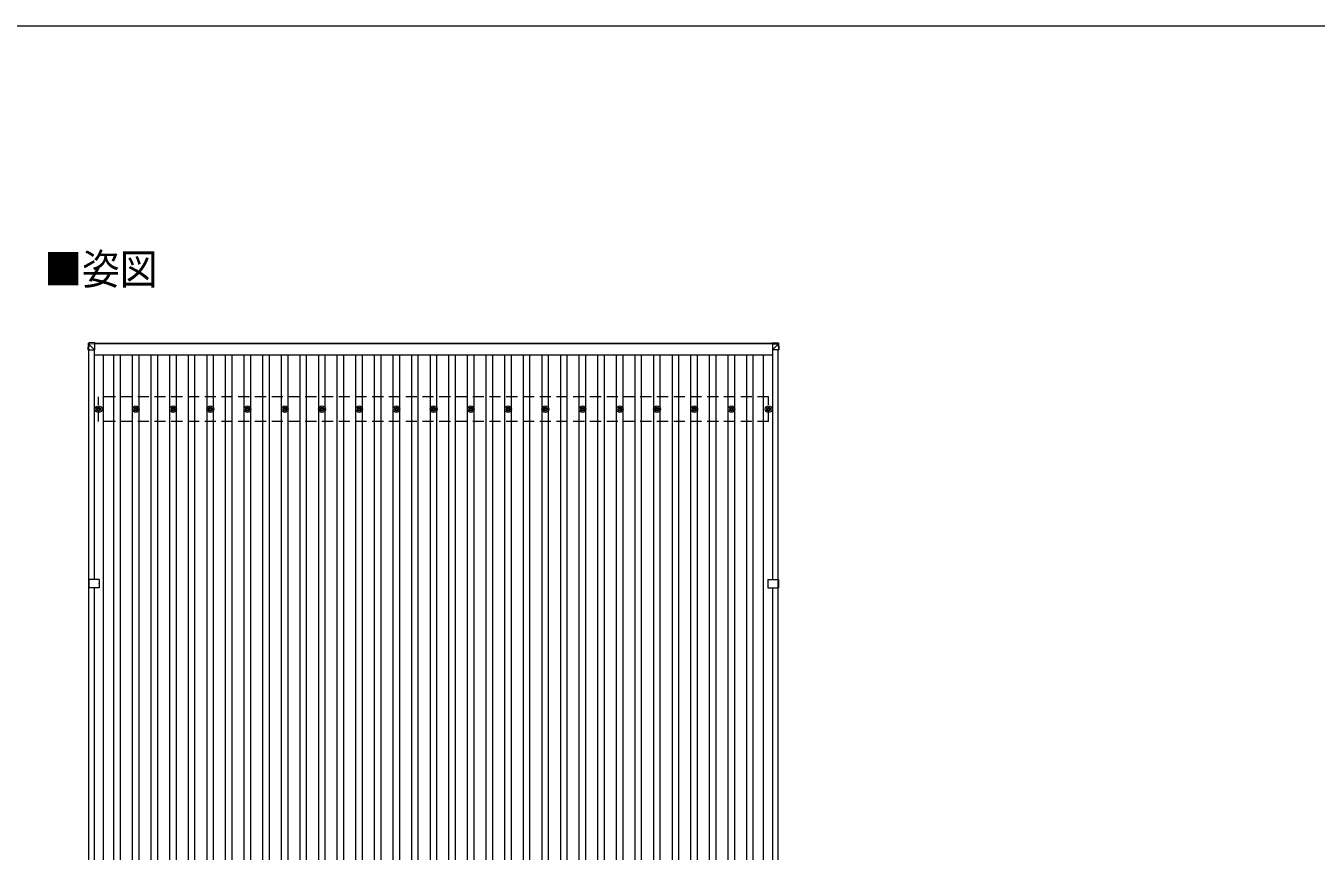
# Model space of a CAD drawing. Units: millimetres at full size, sheet at 1:50; details may follow other scales. Extents: x -14053 to 14053, y -9700 to 9700.
# Drawn here: x -8973 to -2040, y 5264 to 9700 of the extents above; entities that cross this region are included whole.
import ezdxf
from ezdxf.enums import TextEntityAlignment as Align

# ---------------------------------------------------------------- set-up
doc = ezdxf.new("R2010")
doc.units = ezdxf.units.MM
doc.header["$LTSCALE"] = 50
doc.linetypes.add('DASHED1', pattern=[1.8, 1.2, -0.6])
doc.linetypes.add('USER3', pattern=[4, 3, -1])
for name, color, linetype, lineweight in [('1-1', 2, 'Continuous', 9), ('1-2', 134, 'Continuous', 9), ('1-3', 5, 'Continuous', 5), ('1-4', 2, 'DASHED1', 9), ('1-5', 6, 'Continuous', 9), ('F-0', 7, 'Continuous', 9)]:
    doc.layers.add(name, color=color, linetype=linetype, lineweight=lineweight)
doc.layers.add('1-7', color=7, linetype='Continuous')
doc.styles.add('ＭＳ ゴシック', font='')
doc.styles.get('ＭＳ ゴシック').set_extended_font_data('MS Gothic')

msp = doc.modelspace()

# ---------------------------------------------------------------- linework, layer by layer
at = {"layer": '1-1'}
for p, q in [((-8603.41, 7995.29), (-4961.2, 7995.29)), ((-4961.2, 7990.69), (-8603.41, 7990.69)), ((-8633.89, 6725.03), (-8633.89, 7959.11)), ((-8604.89, 6725.03), (-8604.89, 7959.06)), ((-8604.89, 7931.87), (-4958.89, 7931.87)), ((-8555.39, 887.44), (-8555.39, 7931.87)), ((-5009.22, 887.44), (-5009.22, 7931.87)), ((-4958.89, 6725.03), (-4958.89, 7959.06)), ((-4929.89, 6725.03), (-4929.89, 7959.11)), ((-8633.89, 862.75), (-8633.89, 6680.03)), ((-8604.89, 862.7), (-8604.89, 6680.03)), ((-4958.89, 862.7), (-4958.89, 6680.03)), ((-4929.89, 867.59), (-4929.89, 6680.03))]:
    msp.add_line(p, q, dxfattribs=at)
at = {"layer": '1-2'}
for p, q in [((-8499.39, 887.44), (-8499.39, 7931.87)), ((-8464.39, 887.44), (-8464.39, 7931.87)), ((-8399.39, 887.44), (-8399.39, 7931.87)), ((-8364.39, 887.44), (-8364.39, 7931.87)), ((-8299.39, 887.44), (-8299.39, 7931.87)), ((-8264.39, 887.44), (-8264.39, 7931.87)), ((-8199.39, 887.44), (-8199.39, 7931.87)), ((-8164.39, 887.44), (-8164.39, 7931.87)), ((-8099.39, 887.44), (-8099.39, 7931.87)), ((-8064.39, 887.44), (-8064.39, 7931.87)), ((-7999.39, 887.44), (-7999.39, 7931.87)), ((-7964.39, 887.44), (-7964.39, 7931.87)), ((-7899.39, 887.44), (-7899.39, 7931.87)), ((-7864.39, 887.44), (-7864.39, 7931.87)), ((-7799.39, 887.44), (-7799.39, 7931.87)), ((-7764.39, 887.44), (-7764.39, 7931.87)), ((-7699.39, 887.44), (-7699.39, 7931.87)), ((-7664.39, 887.44), (-7664.39, 7931.87)), ((-7599.39, 887.44), (-7599.39, 7931.87)), ((-7564.39, 887.44), (-7564.39, 7931.87)), ((-7499.39, 887.44), (-7499.39, 7931.87)), ((-7464.39, 887.44), (-7464.39, 7931.87)), ((-7399.39, 887.44), (-7399.39, 7931.87)), ((-7364.39, 887.44), (-7364.39, 7931.87)), ((-7299.39, 887.44), (-7299.39, 7931.87)), ((-7264.39, 887.44), (-7264.39, 7931.87)), ((-7199.39, 887.44), (-7199.39, 7931.87)), ((-7164.39, 887.44), (-7164.39, 7931.87)), ((-7099.39, 887.44), (-7099.39, 7931.87)), ((-7064.39, 887.44), (-7064.39, 7931.87)), ((-6999.39, 887.44), (-6999.39, 7931.87)), ((-6964.39, 887.44), (-6964.39, 7931.87)), ((-6899.39, 887.44), (-6899.39, 7931.87)), ((-6864.39, 887.44), (-6864.39, 7931.87)), ((-6799.39, 887.44), (-6799.39, 7931.87)), ((-6764.39, 887.44), (-6764.39, 7931.87)), ((-6699.39, 887.44), (-6699.39, 7931.87)), ((-6664.39, 887.44), (-6664.39, 7931.87)), ((-6599.39, 887.44), (-6599.39, 7931.87)), ((-6564.39, 887.44), (-6564.39, 7931.87)), ((-6499.39, 887.44), (-6499.39, 7931.87)), ((-6464.39, 887.44), (-6464.39, 7931.87)), ((-6399.39, 887.44), (-6399.39, 7931.87)), ((-6364.39, 887.44), (-6364.39, 7931.87)), ((-6299.39, 887.44), (-6299.39, 7931.87)), ((-6264.39, 887.44), (-6264.39, 7931.87)), ((-6199.39, 887.44), (-6199.39, 7931.87)), ((-6164.39, 887.44), (-6164.39, 7931.87)), ((-6099.39, 887.44), (-6099.39, 7931.87)), ((-6064.39, 887.44), (-6064.39, 7931.87)), ((-5999.39, 887.44), (-5999.39, 7931.87)), ((-5964.39, 887.44), (-5964.39, 7931.87)), ((-5899.39, 887.44), (-5899.39, 7931.87)), ((-5864.39, 887.44), (-5864.39, 7931.87)), ((-5799.39, 887.44), (-5799.39, 7931.87)), ((-5764.39, 887.44), (-5764.39, 7931.87)), ((-5699.39, 887.44), (-5699.39, 7931.87)), ((-5664.39, 887.44), (-5664.39, 7931.87)), ((-5599.39, 887.44), (-5599.39, 7931.87)), ((-5564.39, 887.44), (-5564.39, 7931.87)), ((-5499.39, 887.44), (-5499.39, 7931.87)), ((-5464.39, 887.44), (-5464.39, 7931.87)), ((-5399.39, 887.44), (-5399.39, 7931.87)), ((-5364.39, 887.44), (-5364.39, 7931.87)), ((-5299.39, 887.44), (-5299.39, 7931.87)), ((-5264.39, 887.44), (-5264.39, 7931.87)), ((-5199.39, 887.44), (-5199.39, 7931.87)), ((-5164.39, 887.44), (-5164.39, 7931.87)), ((-5099.39, 887.44), (-5099.39, 7931.87)), ((-5064.39, 887.44), (-5064.39, 7931.87))]:
    msp.add_line(p, q, dxfattribs=at)
at = {"layer": '1-3'}
for p, q in [((-8591.89, 7641.43), (-8587.47, 7641.43)), ((-8591.89, 7637.93), (-8587.47, 7637.93)), ((-8583.64, 7649.68), (-8583.64, 7645.26)), ((-8583.64, 7634.1), (-8583.64, 7629.68)), ((-8580.14, 7649.68), (-8580.14, 7645.26)), ((-8580.14, 7634.1), (-8580.14, 7629.68)), ((-8576.31, 7641.43), (-8571.89, 7641.43)), ((-8576.31, 7637.93), (-8571.89, 7637.93)), ((-8391.89, 7641.43), (-8387.47, 7641.43)), ((-8391.89, 7637.93), (-8387.47, 7637.93)), ((-8383.64, 7649.68), (-8383.64, 7645.26)), ((-8383.64, 7634.1), (-8383.64, 7629.68)), ((-8380.14, 7649.68), (-8380.14, 7645.26)), ((-8380.14, 7634.1), (-8380.14, 7629.68)), ((-8376.31, 7641.43), (-8371.89, 7641.43)), ((-8376.31, 7637.93), (-8371.89, 7637.93)), ((-8191.89, 7641.43), (-8187.47, 7641.43)), ((-8191.89, 7637.93), (-8187.47, 7637.93)), ((-8183.64, 7649.68), (-8183.64, 7645.26)), ((-8183.64, 7634.1), (-8183.64, 7629.68)), ((-8180.14, 7649.68), (-8180.14, 7645.26)), ((-8180.14, 7634.1), (-8180.14, 7629.68)), ((-8176.31, 7641.43), (-8171.89, 7641.43)), ((-8176.31, 7637.93), (-8171.89, 7637.93)), ((-7991.89, 7641.43), (-7987.47, 7641.43)), ((-7991.89, 7637.93), (-7987.47, 7637.93)), ((-7983.64, 7649.68), (-7983.64, 7645.26)), ((-7983.64, 7634.1), (-7983.64, 7629.68)), ((-7980.14, 7649.68), (-7980.14, 7645.26)), ((-7980.14, 7634.1), (-7980.14, 7629.68)), ((-7976.31, 7641.43), (-7971.89, 7641.43)), ((-7976.31, 7637.93), (-7971.89, 7637.93)), ((-7791.89, 7641.43), (-7787.47, 7641.43)), ((-7791.89, 7637.93), (-7787.47, 7637.93)), ((-7783.64, 7649.68), (-7783.64, 7645.26)), ((-7783.64, 7634.1), (-7783.64, 7629.68)), ((-7780.14, 7649.68), (-7780.14, 7645.26)), ((-7780.14, 7634.1), (-7780.14, 7629.68)), ((-7776.31, 7641.43), (-7771.89, 7641.43)), ((-7776.31, 7637.93), (-7771.89, 7637.93)), ((-7591.89, 7641.43), (-7587.47, 7641.43)), ((-7591.89, 7637.93), (-7587.47, 7637.93)), ((-7583.64, 7649.68), (-7583.64, 7645.26)), ((-7583.64, 7634.1), (-7583.64, 7629.68)), ((-7580.14, 7649.68), (-7580.14, 7645.26)), ((-7580.14, 7634.1), (-7580.14, 7629.68)), ((-7576.31, 7641.43), (-7571.89, 7641.43)), ((-7576.31, 7637.93), (-7571.89, 7637.93)), ((-7391.89, 7641.43), (-7387.47, 7641.43)), ((-7391.89, 7637.93), (-7387.47, 7637.93)), ((-7383.64, 7649.68), (-7383.64, 7645.26)), ((-7383.64, 7634.1), (-7383.64, 7629.68)), ((-7380.14, 7649.68), (-7380.14, 7645.26)), ((-7380.14, 7634.1), (-7380.14, 7629.68)), ((-7376.31, 7641.43), (-7371.89, 7641.43)), ((-7376.31, 7637.93), (-7371.89, 7637.93)), ((-7191.89, 7641.43), (-7187.47, 7641.43)), ((-7191.89, 7637.93), (-7187.47, 7637.93)), ((-7183.64, 7649.68), (-7183.64, 7645.26)), ((-7183.64, 7634.1), (-7183.64, 7629.68)), ((-7180.14, 7649.68), (-7180.14, 7645.26)), ((-7180.14, 7634.1), (-7180.14, 7629.68)), ((-7176.31, 7641.43), (-7171.89, 7641.43)), ((-7176.31, 7637.93), (-7171.89, 7637.93)), ((-6991.89, 7641.43), (-6987.47, 7641.43)), ((-6991.89, 7637.93), (-6987.47, 7637.93)), ((-6983.64, 7649.68), (-6983.64, 7645.26)), ((-6983.64, 7634.1), (-6983.64, 7629.68)), ((-6980.14, 7649.68), (-6980.14, 7645.26)), ((-6980.14, 7634.1), (-6980.14, 7629.68)), ((-6976.31, 7641.43), (-6971.89, 7641.43)), ((-6976.31, 7637.93), (-6971.89, 7637.93)), ((-6791.89, 7641.43), (-6787.47, 7641.43)), ((-6791.89, 7637.93), (-6787.47, 7637.93)), ((-6783.64, 7649.68), (-6783.64, 7645.26)), ((-6783.64, 7634.1), (-6783.64, 7629.68)), ((-6780.14, 7649.68), (-6780.14, 7645.26)), ((-6780.14, 7634.1), (-6780.14, 7629.68)), ((-6776.31, 7641.43), (-6771.89, 7641.43)), ((-6776.31, 7637.93), (-6771.89, 7637.93)), ((-6591.89, 7641.43), (-6587.47, 7641.43)), ((-6591.89, 7637.93), (-6587.47, 7637.93)), ((-6583.64, 7649.68), (-6583.64, 7645.26)), ((-6583.64, 7634.1), (-6583.64, 7629.68)), ((-6580.14, 7649.68), (-6580.14, 7645.26)), ((-6580.14, 7634.1), (-6580.14, 7629.68)), ((-6576.31, 7641.43), (-6571.89, 7641.43)), ((-6576.31, 7637.93), (-6571.89, 7637.93)), ((-6391.89, 7641.43), (-6387.47, 7641.43)), ((-6391.89, 7637.93), (-6387.47, 7637.93)), ((-6383.64, 7649.68), (-6383.64, 7645.26)), ((-6383.64, 7634.1), (-6383.64, 7629.68)), ((-6380.14, 7649.68), (-6380.14, 7645.26)), ((-6380.14, 7634.1), (-6380.14, 7629.68)), ((-6376.31, 7641.43), (-6371.89, 7641.43)), ((-6376.31, 7637.93), (-6371.89, 7637.93)), ((-6191.89, 7641.43), (-6187.47, 7641.43)), ((-6191.89, 7637.93), (-6187.47, 7637.93)), ((-6183.64, 7649.68), (-6183.64, 7645.26)), ((-6183.64, 7634.1), (-6183.64, 7629.68)), ((-6180.14, 7649.68), (-6180.14, 7645.26)), ((-6180.14, 7634.1), (-6180.14, 7629.68)), ((-6176.31, 7641.43), (-6171.89, 7641.43)), ((-6176.31, 7637.93), (-6171.89, 7637.93)), ((-5991.89, 7641.43), (-5987.47, 7641.43)), ((-5991.89, 7637.93), (-5987.47, 7637.93)), ((-5983.64, 7649.68), (-5983.64, 7645.26)), ((-5983.64, 7634.1), (-5983.64, 7629.68)), ((-5980.14, 7649.68), (-5980.14, 7645.26)), ((-5980.14, 7634.1), (-5980.14, 7629.68)), ((-5976.31, 7641.43), (-5971.89, 7641.43)), ((-5976.31, 7637.93), (-5971.89, 7637.93)), ((-5791.89, 7641.43), (-5787.47, 7641.43)), ((-5791.89, 7637.93), (-5787.47, 7637.93)), ((-5783.64, 7649.68), (-5783.64, 7645.26)), ((-5783.64, 7634.1), (-5783.64, 7629.68)), ((-5780.14, 7649.68), (-5780.14, 7645.26)), ((-5780.14, 7634.1), (-5780.14, 7629.68)), ((-5776.31, 7641.43), (-5771.89, 7641.43)), ((-5776.31, 7637.93), (-5771.89, 7637.93)), ((-5591.89, 7641.43), (-5587.47, 7641.43)), ((-5591.89, 7637.93), (-5587.47, 7637.93)), ((-5583.64, 7649.68), (-5583.64, 7645.26)), ((-5583.64, 7634.1), (-5583.64, 7629.68)), ((-5580.14, 7649.68), (-5580.14, 7645.26)), ((-5580.14, 7634.1), (-5580.14, 7629.68)), ((-5576.31, 7641.43), (-5571.89, 7641.43)), ((-5576.31, 7637.93), (-5571.89, 7637.93)), ((-5391.89, 7641.43), (-5387.47, 7641.43)), ((-5391.89, 7637.93), (-5387.47, 7637.93)), ((-5383.64, 7649.68), (-5383.64, 7645.26)), ((-5383.64, 7634.1), (-5383.64, 7629.68)), ((-5380.14, 7649.68), (-5380.14, 7645.26)), ((-5380.14, 7634.1), (-5380.14, 7629.68)), ((-5376.31, 7641.43), (-5371.89, 7641.43)), ((-5376.31, 7637.93), (-5371.89, 7637.93)), ((-5191.89, 7641.43), (-5187.47, 7641.43)), ((-5191.89, 7637.93), (-5187.47, 7637.93)), ((-5183.64, 7649.68), (-5183.64, 7645.26)), ((-5183.64, 7634.1), (-5183.64, 7629.68)), ((-5180.14, 7649.68), (-5180.14, 7645.26)), ((-5180.14, 7634.1), (-5180.14, 7629.68)), ((-5176.31, 7641.43), (-5171.89, 7641.43)), ((-5176.31, 7637.93), (-5171.89, 7637.93)), ((-4991.89, 7641.43), (-4987.47, 7641.43)), ((-4991.89, 7637.93), (-4987.47, 7637.93)), ((-4983.64, 7649.68), (-4983.64, 7645.26)), ((-4983.64, 7634.1), (-4983.64, 7629.68)), ((-4980.14, 7649.68), (-4980.14, 7645.26)), ((-4980.14, 7634.1), (-4980.14, 7629.68)), ((-4976.31, 7641.43), (-4971.89, 7641.43)), ((-4976.31, 7637.93), (-4971.89, 7637.93))]:
    msp.add_line(p, q, dxfattribs=at)
for centre, radius in [((-8581.89, 7639.68), 18.25), ((-8581.89, 7639.68), 10.15), ((-8581.89, 7639.68), 5.85), ((-8581.89, 7639.68), 5.25), ((-8381.89, 7639.68), 18.25), ((-8381.89, 7639.68), 10.15), ((-8381.89, 7639.68), 5.85), ((-8381.89, 7639.68), 5.25), ((-8181.89, 7639.68), 18.25), ((-8181.89, 7639.68), 10.15), ((-8181.89, 7639.68), 5.85), ((-8181.89, 7639.68), 5.25), ((-7981.89, 7639.68), 18.25), ((-7981.89, 7639.68), 10.15), ((-7981.89, 7639.68), 5.85), ((-7981.89, 7639.68), 5.25), ((-7781.89, 7639.68), 18.25), ((-7781.89, 7639.68), 10.15), ((-7781.89, 7639.68), 5.85), ((-7781.89, 7639.68), 5.25), ((-7581.89, 7639.68), 18.25), ((-7581.89, 7639.68), 10.15), ((-7581.89, 7639.68), 5.85), ((-7581.89, 7639.68), 5.25), ((-7381.89, 7639.68), 18.25), ((-7381.89, 7639.68), 10.15), ((-7381.89, 7639.68), 5.85), ((-7381.89, 7639.68), 5.25), ((-7181.89, 7639.68), 18.25), ((-7181.89, 7639.68), 10.15), ((-7181.89, 7639.68), 5.85), ((-7181.89, 7639.68), 5.25), ((-6981.89, 7639.68), 18.25), ((-6981.89, 7639.68), 10.15), ((-6981.89, 7639.68), 5.85), ((-6981.89, 7639.68), 5.25), ((-6781.89, 7639.68), 18.25), ((-6781.89, 7639.68), 10.15), ((-6781.89, 7639.68), 5.85), ((-6781.89, 7639.68), 5.25), ((-6581.89, 7639.68), 18.25), ((-6581.89, 7639.68), 10.15), ((-6581.89, 7639.68), 5.85), ((-6581.89, 7639.68), 5.25), ((-6381.89, 7639.68), 18.25), ((-6381.89, 7639.68), 10.15), ((-6381.89, 7639.68), 5.85), ((-6381.89, 7639.68), 5.25), ((-6181.89, 7639.68), 18.25), ((-6181.89, 7639.68), 10.15), ((-6181.89, 7639.68), 5.85), ((-6181.89, 7639.68), 5.25), ((-5981.89, 7639.68), 18.25), ((-5981.89, 7639.68), 10.15), ((-5981.89, 7639.68), 5.85), ((-5981.89, 7639.68), 5.25), ((-5781.89, 7639.68), 18.25), ((-5781.89, 7639.68), 10.15), ((-5781.89, 7639.68), 5.85), ((-5781.89, 7639.68), 5.25), ((-5581.89, 7639.68), 18.25), ((-5581.89, 7639.68), 10.15), ((-5581.89, 7639.68), 5.85), ((-5581.89, 7639.68), 5.25), ((-5381.89, 7639.68), 18.25), ((-5381.89, 7639.68), 10.15), ((-5381.89, 7639.68), 5.85), ((-5381.89, 7639.68), 5.25), ((-5181.89, 7639.68), 18.25), ((-5181.89, 7639.68), 10.15), ((-5181.89, 7639.68), 5.85), ((-5181.89, 7639.68), 5.25), ((-4981.89, 7639.68), 18.25), ((-4981.89, 7639.68), 10.15), ((-4981.89, 7639.68), 5.85), ((-4981.89, 7639.68), 5.25)]:
    msp.add_circle(centre, radius, dxfattribs=at)
at = {"layer": '1-4'}
for p, q in [((-8581.89, 7572.68), (-8581.89, 7706.68)), ((-4981.89, 7706.68), (-8581.89, 7706.68)), ((-4981.89, 7572.68), (-4981.89, 7706.68)), ((-4981.89, 7572.68), (-8581.89, 7572.68))]:
    msp.add_line(p, q, dxfattribs=at)
at = {"layer": '1-5'}
for p, q in [((-8635.85, 7993.82), (-8637.71, 7963.34)), ((-8637.71, 7958.53), (-8635.85, 7989.07)), ((-8635.85, 7989.07), (-8635.85, 7993.82)), ((-8603.41, 7997.62), (-8633.97, 7995.69)), ((-8633.97, 7995.69), (-8633.97, 7995.69)), ((-8633.97, 7990.94), (-8603.41, 7992.81)), ((-8603.41, 7990.85), (-8633.9, 7988.98)), ((-8603.41, 7959.06), (-8633.86, 7989.54)), ((-8603.41, 7997.62), (-8603.41, 7959.06)), ((-4961.2, 7997.62), (-4961.2, 7959.06)), ((-4961.2, 7997.62), (-4930.64, 7995.69)), ((-4930.64, 7990.94), (-4961.2, 7992.81)), ((-4961.2, 7990.85), (-4930.71, 7988.98)), ((-4961.2, 7959.06), (-4930.76, 7989.54)), ((-4930.64, 7995.69), (-4930.64, 7995.69)), ((-4928.77, 7989.07), (-4928.77, 7993.82)), ((-4928.77, 7993.82), (-4926.9, 7963.34)), ((-4926.9, 7958.53), (-4928.77, 7989.07)), ((-8637.71, 7963.34), (-8637.71, 7958.53)), ((-8635.82, 7959.12), (-8603.41, 7959.06)), ((-4928.8, 7959.12), (-4961.2, 7959.06)), ((-4926.9, 7963.34), (-4926.9, 7958.53)), ((-8634.89, 6725.03), (-8634.89, 6680.03)), ((-8578.39, 6725.03), (-8634.89, 6725.03)), ((-8578.39, 6680.03), (-8634.89, 6680.03)), ((-8578.39, 6725.03), (-8578.39, 6703.25)), ((-8578.39, 6701.82), (-8578.39, 6680.03)), ((-4985.39, 6725.03), (-4985.39, 6703.25)), ((-4985.39, 6725.03), (-4928.89, 6725.03)), ((-4985.39, 6701.82), (-4985.39, 6680.03)), ((-4985.39, 6680.03), (-4928.89, 6680.03)), ((-4928.89, 6725.03), (-4928.89, 6680.03))]:
    msp.add_line(p, q, dxfattribs=at)
at = {"layer": '1-5', "linetype": 'USER3'}
for p, q in [((-8633.89, 6680.03), (-8633.89, 6725.03)), ((-4929.89, 6680.03), (-4929.89, 6725.03))]:
    msp.add_line(p, q, dxfattribs=at)
at = {"layer": '1-5'}
for points in [[(-8633.86, 7988.88), (-8633.95, 7988.88), (-8635.82, 7958.46)], [(-8603.41, 7997.62), (-8633.97, 7995.69), (-8633.97, 7990.94)], [(-4961.2, 7997.62), (-4930.64, 7995.69), (-4930.64, 7990.94)], [(-4930.76, 7988.88), (-4930.66, 7988.88), (-4928.8, 7958.46)]]:
    msp.add_lwpolyline(points, dxfattribs=at)
for centre, radius, start, end in [((-8633.85, 7988.94), 2, 93.48408, 176.48407), ((-8633.62, 8001.79), 12.92, 260.08679, 268.52577), ((-8623.59, 7990), 10.42, 174.80664, 186.16183), ((-4941.02, 7990), 10.42, 353.83817, 5.19336), ((-4930.99, 8001.79), 12.92, 271.47423, 279.91321), ((-4930.76, 7988.94), 2, 3.51593, 86.51592), ((-8578.19, 6702.53), 0.5, 134.427, 225.573), ((-8578.89, 6703.25), 0.5, 314.427, 0), ((-8578.89, 6701.82), 0.5, 0, 45.573), ((-4984.89, 6703.25), 0.5, 180, 225.573), ((-4984.89, 6701.82), 0.5, 134.427, 180), ((-4985.59, 6702.53), 0.5, 314.427, 45.573)]:
    msp.add_arc(centre, radius, start, end, dxfattribs=at)
for centre, major_axis, ratio, start_param, end_param in [((-8633.85, 7993.7), (-1.92, -0.56), 0.998105, 4.4898734, 5.9384966), ((-8633.85, 7988.94), (-0.12, 2), 0.02656, 0.0332981, 1.5518323), ((-8597.84, 7991.08), (-36.07, -2.1), 0.055348, 0.0000815, 0.0491486), ((-4966.78, 7991.08), (36.07, -2.1), 0.055348, 6.2340367, 6.2831038), ((-4930.76, 7988.94), (0.12, 2), 0.02656, 4.731353, 6.2498872), ((-4930.76, 7993.7), (1.92, -0.56), 0.998105, 0.3446887, 1.793312), ((-8635.71, 7958.53), (-2, 0), 0.033268, 0.0000002, 1.5185344), ((-4928.9, 7958.53), (2, 0), 0.033268, 4.7646509, 6.2831851)]:
    msp.add_ellipse(centre, major_axis=major_axis, ratio=ratio, start_param=start_param, end_param=end_param, dxfattribs=at)
at = {"layer": 'F-0', "color": 5, "lineweight": 5}
msp.add_line((-14053.43, 9700), (13346.57, 9700), dxfattribs=at)

# ---------------------------------------------------------------- texts
at = {"layer": '1-7', "style": 'ＭＳ ゴシック', "width": 0.9}
msp.add_text('■姿図', height=165, dxfattribs=at).set_placement((-8873.34, 8260.2), align=Align.BOTTOM_LEFT)

doc.saveas('drawing.dxf')
